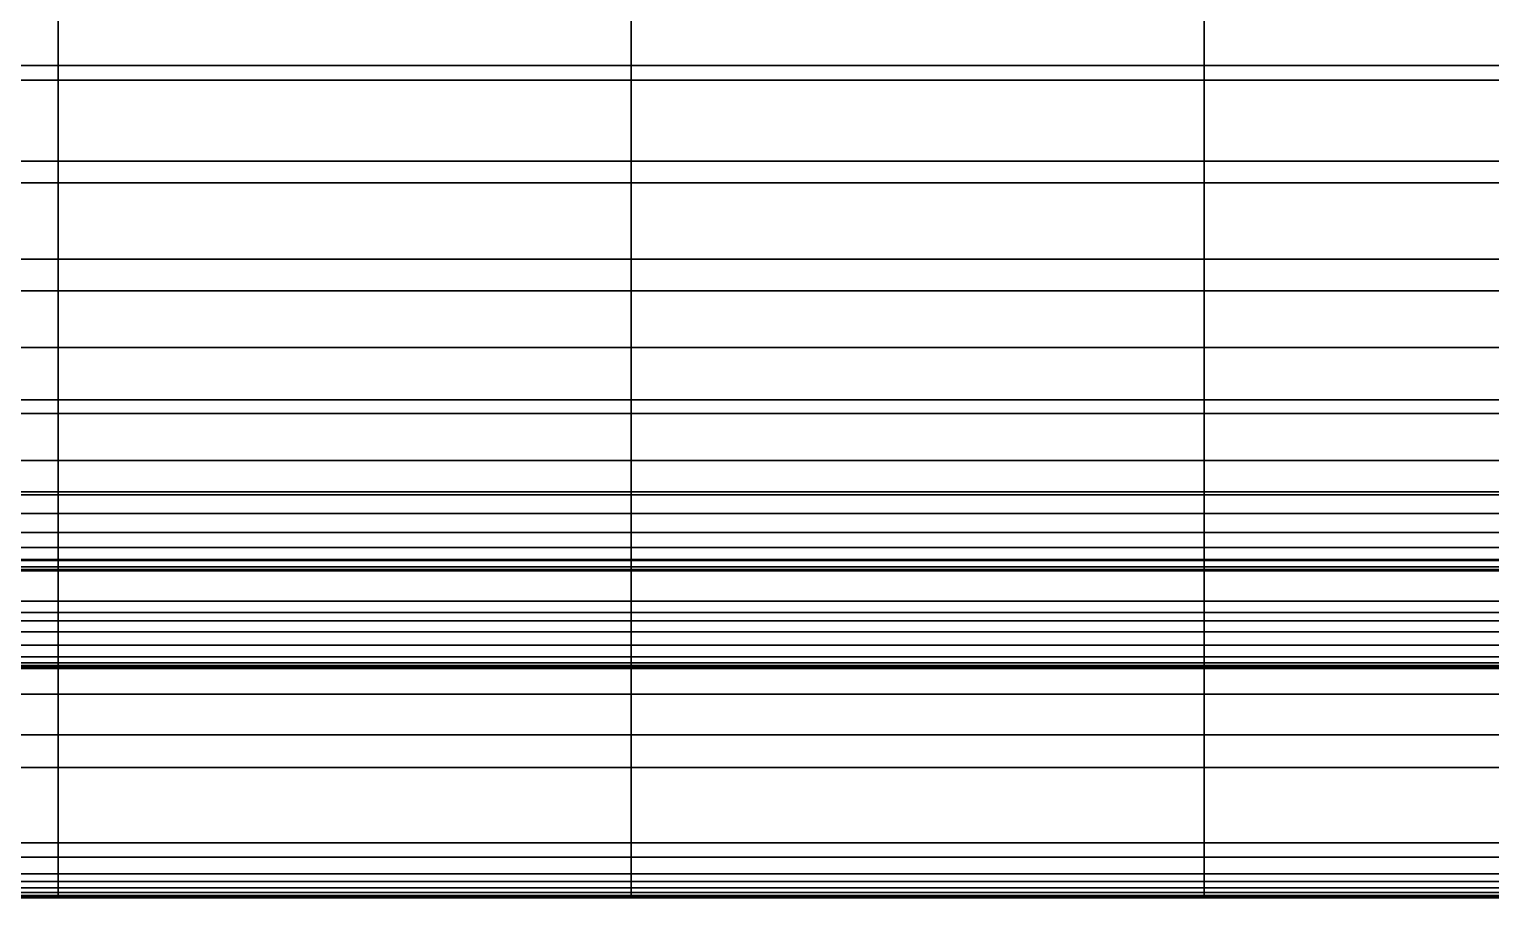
# Model space of a CAD drawing. Header units: inches. Extents: x -89 to 111, y 0 to 7.
# Drawn here: x 4.7 to 11, y 0 to 3.74 of the extents above; entities that cross this region are included whole.
import ezdxf

# ---------------------------------------------------------------- set-up
doc = ezdxf.new("R2010")
doc.units = ezdxf.units.IN
doc.header["$MEASUREMENT"] = 0

msp = doc.modelspace()

# ---------------------------------------------------------------- linework, layer by layer
for points in [[(4.8272, 3.5845, -1.7464), (2.358, 3.5845, -1.7464), (2.358, 3.9788, -1.6608), (4.8272, 3.9788, -1.6608)], [(7.2963, 3.5845, -1.7464), (4.8272, 3.5845, -1.7464), (4.8272, 3.9788, -1.6608), (7.2963, 3.9788, -1.6608)], [(9.7654, 3.5845, -1.7464), (7.2963, 3.5845, -1.7464), (7.2963, 3.9788, -1.6608), (9.7654, 3.9788, -1.6608)], [(12.2346, 3.5845, -1.7464), (9.7654, 3.5845, -1.7464), (9.7654, 3.9788, -1.6608), (12.2346, 3.9788, -1.6608)], [(4.8272, 3.9211, -0.8165), (2.358, 3.9211, -0.8165), (2.358, 3.521, -0.8966), (4.8272, 3.521, -0.8966)], [(7.2963, 3.9211, -0.8165), (4.8272, 3.9211, -0.8165), (4.8272, 3.521, -0.8966), (7.2963, 3.521, -0.8966)], [(9.7654, 3.9211, -0.8165), (7.2963, 3.9211, -0.8165), (7.2963, 3.521, -0.8966), (9.7654, 3.521, -0.8966)], [(12.2346, 3.9211, -0.8165), (9.7654, 3.9211, -0.8165), (9.7654, 3.521, -0.8966), (12.2346, 3.521, -0.8966)], [(4.8272, 3.1723, -1.809), (2.358, 3.1723, -1.809), (2.358, 3.5845, -1.7464), (4.8272, 3.5845, -1.7464)], [(7.2963, 3.1723, -1.809), (4.8272, 3.1723, -1.809), (4.8272, 3.5845, -1.7464), (7.2963, 3.5845, -1.7464)], [(9.7654, 3.1723, -1.809), (7.2963, 3.1723, -1.809), (7.2963, 3.5845, -1.7464), (9.7654, 3.5845, -1.7464)], [(12.2346, 3.1723, -1.809), (9.7654, 3.1723, -1.809), (9.7654, 3.5845, -1.7464), (12.2346, 3.5845, -1.7464)], [(4.8272, 3.521, -0.8966), (2.358, 3.521, -0.8966), (2.358, 3.0792, -0.9491), (4.8272, 3.0792, -0.9491)], [(7.2963, 3.521, -0.8966), (4.8272, 3.521, -0.8966), (4.8272, 3.0792, -0.9491), (7.2963, 3.0792, -0.9491)], [(9.7654, 3.521, -0.8966), (7.2963, 3.521, -0.8966), (7.2963, 3.0792, -0.9491), (9.7654, 3.0792, -0.9491)], [(12.2346, 3.521, -0.8966), (9.7654, 3.521, -0.8966), (9.7654, 3.0792, -0.9491), (12.2346, 3.0792, -0.9491)], [(4.8272, 2.7495, -1.8339), (2.358, 2.7495, -1.8339), (2.358, 3.1723, -1.809), (4.8272, 3.1723, -1.809)], [(7.2963, 2.7495, -1.8339), (4.8272, 2.7495, -1.8339), (4.8272, 3.1723, -1.809), (7.2963, 3.1723, -1.809)], [(9.7654, 2.7495, -1.8339), (7.2963, 2.7495, -1.8339), (7.2963, 3.1723, -1.809), (9.7654, 3.1723, -1.809)], [(12.2346, 2.7495, -1.8339), (9.7654, 2.7495, -1.8339), (9.7654, 3.1723, -1.809), (12.2346, 3.1723, -1.809)], [(4.8272, 3.0792, -0.9491), (2.358, 3.0792, -0.9491), (2.358, 2.6141, -0.9722), (4.8272, 2.6141, -0.9722)], [(7.2963, 3.0792, -0.9491), (4.8272, 3.0792, -0.9491), (4.8272, 2.6141, -0.9722), (7.2963, 2.6141, -0.9722)], [(9.7654, 3.0792, -0.9491), (7.2963, 3.0792, -0.9491), (7.2963, 2.6141, -0.9722), (9.7654, 2.6141, -0.9722)], [(12.2346, 3.0792, -0.9491), (9.7654, 3.0792, -0.9491), (9.7654, 2.6141, -0.9722), (12.2346, 2.6141, -0.9722)], [(4.8272, 2.3692, -1.8389), (2.358, 2.3692, -1.8389), (2.358, 2.7495, -1.8339), (4.8272, 2.7495, -1.8339)], [(7.2963, 2.3692, -1.8389), (4.8272, 2.3692, -1.8389), (4.8272, 2.7495, -1.8339), (7.2963, 2.7495, -1.8339)], [(9.7654, 2.3692, -1.8389), (7.2963, 2.3692, -1.8389), (7.2963, 2.7495, -1.8339), (9.7654, 2.7495, -1.8339)], [(12.2346, 2.3692, -1.8389), (9.7654, 2.3692, -1.8389), (9.7654, 2.7495, -1.8339), (12.2346, 2.7495, -1.8339)], [(4.8272, 2.6141, -0.9722), (2.358, 2.6141, -0.9722), (2.358, 2.1439, -0.9643), (4.8272, 2.1439, -0.9643)], [(7.2963, 2.6141, -0.9722), (4.8272, 2.6141, -0.9722), (4.8272, 2.1439, -0.9643), (7.2963, 2.1439, -0.9643)], [(9.7654, 2.6141, -0.9722), (7.2963, 2.6141, -0.9722), (7.2963, 2.1439, -0.9643), (9.7654, 2.1439, -0.9643)], [(12.2346, 2.6141, -0.9722), (9.7654, 2.6141, -0.9722), (9.7654, 2.1439, -0.9643), (12.2346, 2.1439, -0.9643)], [(4.8272, 2.0845, -1.8419), (2.358, 2.0845, -1.8419), (2.358, 2.3692, -1.8389), (4.8272, 2.3692, -1.8389)], [(7.2963, 2.0845, -1.8419), (4.8272, 2.0845, -1.8419), (4.8272, 2.3692, -1.8389), (7.2963, 2.3692, -1.8389)], [(9.7654, 2.0845, -1.8419), (7.2963, 2.0845, -1.8419), (7.2963, 2.3692, -1.8389), (9.7654, 2.3692, -1.8389)], [(12.2346, 2.0845, -1.8419), (9.7654, 2.0845, -1.8419), (9.7654, 2.3692, -1.8389), (12.2346, 2.3692, -1.8389)], [(4.8272, 2.1439, -0.9643), (2.358, 2.1439, -0.9643), (2.358, 1.7345, -0.9347), (4.8272, 1.7345, -0.9347)], [(7.2963, 2.1439, -0.9643), (4.8272, 2.1439, -0.9643), (4.8272, 1.7345, -0.9347), (7.2963, 1.7345, -0.9347)], [(9.7654, 2.1439, -0.9643), (7.2963, 2.1439, -0.9643), (7.2963, 1.7345, -0.9347), (9.7654, 1.7345, -0.9347)], [(12.2346, 2.1439, -0.9643), (9.7654, 2.1439, -0.9643), (9.7654, 1.7345, -0.9347), (12.2346, 1.7345, -0.9347)], [(4.8272, 1.8817, -1.849), (2.358, 1.8817, -1.849), (2.358, 2.0845, -1.8419), (4.8272, 2.0845, -1.8419)], [(7.2963, 1.8817, -1.849), (4.8272, 1.8817, -1.849), (4.8272, 2.0845, -1.8419), (7.2963, 2.0845, -1.8419)], [(9.7654, 1.8817, -1.849), (7.2963, 1.8817, -1.849), (7.2963, 2.0845, -1.8419), (9.7654, 2.0845, -1.8419)], [(12.2346, 1.8817, -1.849), (9.7654, 1.8817, -1.849), (9.7654, 2.0845, -1.8419), (12.2346, 2.0845, -1.8419)], [(4.8272, 1.7471, -1.8662), (2.358, 1.7471, -1.8662), (2.358, 1.8817, -1.849), (4.8272, 1.8817, -1.849)], [(7.2963, 1.7471, -1.8662), (4.8272, 1.7471, -1.8662), (4.8272, 1.8817, -1.849), (7.2963, 1.8817, -1.849)], [(9.7654, 1.7471, -1.8662), (7.2963, 1.7471, -1.8662), (7.2963, 1.8817, -1.849), (9.7654, 1.8817, -1.849)], [(12.2346, 1.7471, -1.8662), (9.7654, 1.7471, -1.8662), (9.7654, 1.8817, -1.849), (12.2346, 1.8817, -1.849)], [(4.8272, 1.6533, -1.9027), (2.358, 1.6533, -1.9027), (2.358, 1.7471, -1.8662), (4.8272, 1.7471, -1.8662)], [(4.8272, 1.7345, -0.9347), (2.358, 1.7345, -0.9347), (2.358, 1.4518, -0.8929), (4.8272, 1.4518, -0.8929)], [(7.2963, 1.6533, -1.9027), (4.8272, 1.6533, -1.9027), (4.8272, 1.7471, -1.8662), (7.2963, 1.7471, -1.8662)], [(7.2963, 1.7345, -0.9347), (4.8272, 1.7345, -0.9347), (4.8272, 1.4518, -0.8929), (7.2963, 1.4518, -0.8929)], [(9.7654, 1.6533, -1.9027), (7.2963, 1.6533, -1.9027), (7.2963, 1.7471, -1.8662), (9.7654, 1.7471, -1.8662)], [(9.7654, 1.7345, -0.9347), (7.2963, 1.7345, -0.9347), (7.2963, 1.4518, -0.8929), (9.7654, 1.4518, -0.8929)], [(12.2346, 1.6533, -1.9027), (9.7654, 1.6533, -1.9027), (9.7654, 1.7471, -1.8662), (12.2346, 1.7471, -1.8662)], [(12.2346, 1.7345, -0.9347), (9.7654, 1.7345, -0.9347), (9.7654, 1.4518, -0.8929), (12.2346, 1.4518, -0.8929)], [(4.8272, 1.5728, -1.9678), (2.358, 1.5728, -1.9678), (2.358, 1.6533, -1.9027), (4.8272, 1.6533, -1.9027)], [(7.2963, 1.5728, -1.9678), (4.8272, 1.5728, -1.9678), (4.8272, 1.6533, -1.9027), (7.2963, 1.6533, -1.9027)], [(9.7654, 1.5728, -1.9678), (7.2963, 1.5728, -1.9678), (7.2963, 1.6533, -1.9027), (9.7654, 1.6533, -1.9027)], [(12.2346, 1.5728, -1.9678), (9.7654, 1.5728, -1.9678), (9.7654, 1.6533, -1.9027), (12.2346, 1.6533, -1.9027)], [(4.8272, 1.5068, -2.046), (2.358, 1.5068, -2.046), (2.358, 1.5728, -1.9678), (4.8272, 1.5728, -1.9678)], [(7.2963, 1.5068, -2.046), (4.8272, 1.5068, -2.046), (4.8272, 1.5728, -1.9678), (7.2963, 1.5728, -1.9678)], [(9.7654, 1.5068, -2.046), (7.2963, 1.5068, -2.046), (7.2963, 1.5728, -1.9678), (9.7654, 1.5728, -1.9678)], [(12.2346, 1.5068, -2.046), (9.7654, 1.5068, -2.046), (9.7654, 1.5728, -1.9678), (12.2346, 1.5728, -1.9678)], [(4.8272, 1.4563, -2.122), (2.358, 1.4563, -2.122), (2.358, 1.5068, -2.046), (4.8272, 1.5068, -2.046)], [(4.8272, 1.4241, -2.1787), (2.358, 1.4241, -2.1787), (2.358, 1.4563, -2.122), (4.8272, 1.4563, -2.122)], [(4.8272, 1.4518, -0.8929), (2.358, 1.4518, -0.8929), (2.358, 1.2769, -0.8555), (4.8272, 1.2769, -0.8555)], [(7.2963, 1.4563, -2.122), (4.8272, 1.4563, -2.122), (4.8272, 1.5068, -2.046), (7.2963, 1.5068, -2.046)], [(7.2963, 1.4241, -2.1787), (4.8272, 1.4241, -2.1787), (4.8272, 1.4563, -2.122), (7.2963, 1.4563, -2.122)], [(7.2963, 1.4518, -0.8929), (4.8272, 1.4518, -0.8929), (4.8272, 1.2769, -0.8555), (7.2963, 1.2769, -0.8555)], [(9.7654, 1.4563, -2.122), (7.2963, 1.4563, -2.122), (7.2963, 1.5068, -2.046), (9.7654, 1.5068, -2.046)], [(9.7654, 1.4241, -2.1787), (7.2963, 1.4241, -2.1787), (7.2963, 1.4563, -2.122), (9.7654, 1.4563, -2.122)], [(9.7654, 1.4518, -0.8929), (7.2963, 1.4518, -0.8929), (7.2963, 1.2769, -0.8555), (9.7654, 1.2769, -0.8555)], [(12.2346, 1.4563, -2.122), (9.7654, 1.4563, -2.122), (9.7654, 1.5068, -2.046), (12.2346, 1.5068, -2.046)], [(12.2346, 1.4241, -2.1787), (9.7654, 1.4241, -2.1787), (9.7654, 1.4563, -2.122), (12.2346, 1.4563, -2.122)], [(12.2346, 1.4518, -0.8929), (9.7654, 1.4518, -0.8929), (9.7654, 1.2769, -0.8555), (12.2346, 1.2769, -0.8555)], [(4.8272, 1.4127, -2.1988), (2.358, 1.4127, -2.1988), (2.358, 1.4241, -2.1787), (4.8272, 1.4241, -2.1787)], [(4.8272, 1.4107, -2.2002), (2.358, 1.4107, -2.2002), (2.358, 1.4127, -2.1988), (4.8272, 1.4127, -2.1988)], [(4.8272, 1.4068, -2.2007), (2.358, 1.4068, -2.2007), (2.358, 1.4107, -2.2002), (4.8272, 1.4107, -2.2002)], [(4.8272, 1.2276, -2.2013), (2.358, 1.2276, -2.2013), (2.358, 1.4068, -2.2007), (4.8272, 1.4068, -2.2007)], [(7.2963, 1.4127, -2.1988), (4.8272, 1.4127, -2.1988), (4.8272, 1.4241, -2.1787), (7.2963, 1.4241, -2.1787)], [(7.2963, 1.4107, -2.2002), (4.8272, 1.4107, -2.2002), (4.8272, 1.4127, -2.1988), (7.2963, 1.4127, -2.1988)], [(7.2963, 1.4068, -2.2007), (4.8272, 1.4068, -2.2007), (4.8272, 1.4107, -2.2002), (7.2963, 1.4107, -2.2002)], [(7.2963, 1.2276, -2.2013), (4.8272, 1.2276, -2.2013), (4.8272, 1.4068, -2.2007), (7.2963, 1.4068, -2.2007)], [(9.7654, 1.4127, -2.1988), (7.2963, 1.4127, -2.1988), (7.2963, 1.4241, -2.1787), (9.7654, 1.4241, -2.1787)], [(9.7654, 1.4107, -2.2002), (7.2963, 1.4107, -2.2002), (7.2963, 1.4127, -2.1988), (9.7654, 1.4127, -2.1988)], [(9.7654, 1.4068, -2.2007), (7.2963, 1.4068, -2.2007), (7.2963, 1.4107, -2.2002), (9.7654, 1.4107, -2.2002)], [(9.7654, 1.2276, -2.2013), (7.2963, 1.2276, -2.2013), (7.2963, 1.4068, -2.2007), (9.7654, 1.4068, -2.2007)], [(12.2346, 1.4127, -2.1988), (9.7654, 1.4127, -2.1988), (9.7654, 1.4241, -2.1787), (12.2346, 1.4241, -2.1787)], [(12.2346, 1.4107, -2.2002), (9.7654, 1.4107, -2.2002), (9.7654, 1.4127, -2.1988), (12.2346, 1.4127, -2.1988)], [(12.2346, 1.4068, -2.2007), (9.7654, 1.4068, -2.2007), (9.7654, 1.4107, -2.2002), (12.2346, 1.4107, -2.2002)], [(12.2346, 1.2276, -2.2013), (9.7654, 1.2276, -2.2013), (9.7654, 1.4068, -2.2007), (12.2346, 1.4068, -2.2007)], [(4.8272, 1.2769, -0.8555), (2.358, 1.2769, -0.8555), (2.358, 1.191, -0.8393), (4.8272, 1.191, -0.8393)], [(7.2963, 1.2769, -0.8555), (4.8272, 1.2769, -0.8555), (4.8272, 1.191, -0.8393), (7.2963, 1.191, -0.8393)], [(9.7654, 1.2769, -0.8555), (7.2963, 1.2769, -0.8555), (7.2963, 1.191, -0.8393), (9.7654, 1.191, -0.8393)], [(12.2346, 1.2769, -0.8555), (9.7654, 1.2769, -0.8555), (9.7654, 1.191, -0.8393), (12.2346, 1.191, -0.8393)], [(4.8272, 0.6999, -2.203), (2.358, 0.6999, -2.203), (2.358, 1.2276, -2.2013), (4.8272, 1.2276, -2.2013)], [(7.2963, 0.6999, -2.203), (4.8272, 0.6999, -2.203), (4.8272, 1.2276, -2.2013), (7.2963, 1.2276, -2.2013)], [(9.7654, 0.6999, -2.203), (7.2963, 0.6999, -2.203), (7.2963, 1.2276, -2.2013), (9.7654, 1.2276, -2.2013)], [(12.2346, 0.6999, -2.203), (9.7654, 0.6999, -2.203), (9.7654, 1.2276, -2.2013), (12.2346, 1.2276, -2.2013)], [(4.8272, 1.191, -0.8393), (2.358, 1.191, -0.8393), (2.358, 1.1443, -0.8407), (4.8272, 1.1443, -0.8407)], [(4.8272, 1.1443, -0.8407), (2.358, 1.1443, -0.8407), (2.358, 1.087, -0.8565), (4.8272, 1.087, -0.8565)], [(7.2963, 1.191, -0.8393), (4.8272, 1.191, -0.8393), (4.8272, 1.1443, -0.8407), (7.2963, 1.1443, -0.8407)], [(7.2963, 1.1443, -0.8407), (4.8272, 1.1443, -0.8407), (4.8272, 1.087, -0.8565), (7.2963, 1.087, -0.8565)], [(9.7654, 1.191, -0.8393), (7.2963, 1.191, -0.8393), (7.2963, 1.1443, -0.8407), (9.7654, 1.1443, -0.8407)], [(9.7654, 1.1443, -0.8407), (7.2963, 1.1443, -0.8407), (7.2963, 1.087, -0.8565), (9.7654, 1.087, -0.8565)], [(12.2346, 1.191, -0.8393), (9.7654, 1.191, -0.8393), (9.7654, 1.1443, -0.8407), (12.2346, 1.1443, -0.8407)], [(12.2346, 1.1443, -0.8407), (9.7654, 1.1443, -0.8407), (9.7654, 1.087, -0.8565), (12.2346, 1.087, -0.8565)], [(4.8272, 1.087, -0.8565), (2.358, 1.087, -0.8565), (2.358, 1.0366, -0.8876), (4.8272, 1.0366, -0.8876)], [(7.2963, 1.087, -0.8565), (4.8272, 1.087, -0.8565), (4.8272, 1.0366, -0.8876), (7.2963, 1.0366, -0.8876)], [(9.7654, 1.087, -0.8565), (7.2963, 1.087, -0.8565), (7.2963, 1.0366, -0.8876), (9.7654, 1.0366, -0.8876)], [(12.2346, 1.087, -0.8565), (9.7654, 1.087, -0.8565), (9.7654, 1.0366, -0.8876), (12.2346, 1.0366, -0.8876)], [(4.8272, 1.0366, -0.8876), (2.358, 1.0366, -0.8876), (2.358, 1.0105, -0.9353), (4.8272, 1.0105, -0.9353)], [(4.8272, 1.0105, -0.9353), (2.358, 1.0105, -0.9353), (2.358, 0.9995, -0.9848), (4.8272, 0.9995, -0.9848)], [(7.2963, 1.0366, -0.8876), (4.8272, 1.0366, -0.8876), (4.8272, 1.0105, -0.9353), (7.2963, 1.0105, -0.9353)], [(7.2963, 1.0105, -0.9353), (4.8272, 1.0105, -0.9353), (4.8272, 0.9995, -0.9848), (7.2963, 0.9995, -0.9848)], [(9.7654, 1.0366, -0.8876), (7.2963, 1.0366, -0.8876), (7.2963, 1.0105, -0.9353), (9.7654, 1.0105, -0.9353)], [(9.7654, 1.0105, -0.9353), (7.2963, 1.0105, -0.9353), (7.2963, 0.9995, -0.9848), (9.7654, 0.9995, -0.9848)], [(12.2346, 1.0366, -0.8876), (9.7654, 1.0366, -0.8876), (9.7654, 1.0105, -0.9353), (12.2346, 1.0105, -0.9353)], [(12.2346, 1.0105, -0.9353), (9.7654, 1.0105, -0.9353), (9.7654, 0.9995, -0.9848), (12.2346, 0.9995, -0.9848)], [(4.8272, 0.9995, -0.9848), (2.358, 0.9995, -0.9848), (2.358, 0.9948, -1.0217), (4.8272, 0.9948, -1.0217)], [(4.8272, 0.9948, -1.0217), (2.358, 0.9948, -1.0217), (2.358, 0.9936, -1.0456), (4.8272, 0.9936, -1.0456)], [(4.8272, 0.9936, -1.0456), (2.358, 0.9936, -1.0456), (2.358, 0.9932, -1.0566), (4.8272, 0.9932, -1.0566)], [(4.8272, 0.9932, -1.0566), (2.358, 0.9932, -1.0566), (2.358, 0.9915, -1.0601), (4.8272, 0.9915, -1.0601)], [(4.8272, 0.9915, -1.0601), (2.358, 0.9915, -1.0601), (2.358, 0.986, -1.0612), (4.8272, 0.986, -1.0612)], [(4.8272, 0.986, -1.0612), (2.358, 0.986, -1.0612), (2.358, 0.8755, -1.0612), (4.8272, 0.8755, -1.0612)], [(7.2963, 0.9995, -0.9848), (4.8272, 0.9995, -0.9848), (4.8272, 0.9948, -1.0217), (7.2963, 0.9948, -1.0217)], [(7.2963, 0.9948, -1.0217), (4.8272, 0.9948, -1.0217), (4.8272, 0.9936, -1.0456), (7.2963, 0.9936, -1.0456)], [(7.2963, 0.9936, -1.0456), (4.8272, 0.9936, -1.0456), (4.8272, 0.9932, -1.0566), (7.2963, 0.9932, -1.0566)], [(7.2963, 0.9932, -1.0566), (4.8272, 0.9932, -1.0566), (4.8272, 0.9915, -1.0601), (7.2963, 0.9915, -1.0601)], [(7.2963, 0.9915, -1.0601), (4.8272, 0.9915, -1.0601), (4.8272, 0.986, -1.0612), (7.2963, 0.986, -1.0612)], [(7.2963, 0.986, -1.0612), (4.8272, 0.986, -1.0612), (4.8272, 0.8755, -1.0612), (7.2963, 0.8755, -1.0612)], [(9.7654, 0.9995, -0.9848), (7.2963, 0.9995, -0.9848), (7.2963, 0.9948, -1.0217), (9.7654, 0.9948, -1.0217)], [(9.7654, 0.9948, -1.0217), (7.2963, 0.9948, -1.0217), (7.2963, 0.9936, -1.0456), (9.7654, 0.9936, -1.0456)], [(9.7654, 0.9936, -1.0456), (7.2963, 0.9936, -1.0456), (7.2963, 0.9932, -1.0566), (9.7654, 0.9932, -1.0566)], [(9.7654, 0.9932, -1.0566), (7.2963, 0.9932, -1.0566), (7.2963, 0.9915, -1.0601), (9.7654, 0.9915, -1.0601)], [(9.7654, 0.9915, -1.0601), (7.2963, 0.9915, -1.0601), (7.2963, 0.986, -1.0612), (9.7654, 0.986, -1.0612)], [(9.7654, 0.986, -1.0612), (7.2963, 0.986, -1.0612), (7.2963, 0.8755, -1.0612), (9.7654, 0.8755, -1.0612)], [(12.2346, 0.9995, -0.9848), (9.7654, 0.9995, -0.9848), (9.7654, 0.9948, -1.0217), (12.2346, 0.9948, -1.0217)], [(12.2346, 0.9948, -1.0217), (9.7654, 0.9948, -1.0217), (9.7654, 0.9936, -1.0456), (12.2346, 0.9936, -1.0456)], [(12.2346, 0.9936, -1.0456), (9.7654, 0.9936, -1.0456), (9.7654, 0.9932, -1.0566), (12.2346, 0.9932, -1.0566)], [(12.2346, 0.9932, -1.0566), (9.7654, 0.9932, -1.0566), (9.7654, 0.9915, -1.0601), (12.2346, 0.9915, -1.0601)], [(12.2346, 0.9915, -1.0601), (9.7654, 0.9915, -1.0601), (9.7654, 0.986, -1.0612), (12.2346, 0.986, -1.0612)], [(12.2346, 0.986, -1.0612), (9.7654, 0.986, -1.0612), (9.7654, 0.8755, -1.0612), (12.2346, 0.8755, -1.0612)], [(4.8272, 0.8755, -1.0612), (2.358, 0.8755, -1.0612), (2.358, 0.5587, -1.0612), (4.8272, 0.5587, -1.0612)], [(7.2963, 0.8755, -1.0612), (4.8272, 0.8755, -1.0612), (4.8272, 0.5587, -1.0612), (7.2963, 0.5587, -1.0612)], [(9.7654, 0.8755, -1.0612), (7.2963, 0.8755, -1.0612), (7.2963, 0.5587, -1.0612), (9.7654, 0.5587, -1.0612)], [(12.2346, 0.8755, -1.0612), (9.7654, 0.8755, -1.0612), (9.7654, 0.5587, -1.0612), (12.2346, 0.5587, -1.0612)], [(4.8272, 0.1734, -2.2047), (2.358, 0.1734, -2.2047), (2.358, 0.6999, -2.203), (4.8272, 0.6999, -2.203)], [(7.2963, 0.1734, -2.2047), (4.8272, 0.1734, -2.2047), (4.8272, 0.6999, -2.203), (7.2963, 0.6999, -2.203)], [(9.7654, 0.1734, -2.2047), (7.2963, 0.1734, -2.2047), (7.2963, 0.6999, -2.203), (9.7654, 0.6999, -2.203)], [(12.2346, 0.1734, -2.2047), (9.7654, 0.1734, -2.2047), (9.7654, 0.6999, -2.203), (12.2346, 0.6999, -2.203)], [(4.8272, 0.5587, -1.0612), (2.358, 0.5587, -1.0612), (2.358, 0.2346, -1.067), (4.8272, 0.2346, -1.067)], [(7.2963, 0.5587, -1.0612), (4.8272, 0.5587, -1.0612), (4.8272, 0.2346, -1.067), (7.2963, 0.2346, -1.067)], [(9.7654, 0.5587, -1.0612), (7.2963, 0.5587, -1.0612), (7.2963, 0.2346, -1.067), (9.7654, 0.2346, -1.067)], [(12.2346, 0.5587, -1.0612), (9.7654, 0.5587, -1.0612), (9.7654, 0.2346, -1.067), (12.2346, 0.2346, -1.067)], [(4.8272, 0.2346, -1.067), (2.358, 0.2346, -1.067), (2.358, 0.1017, -1.0845), (4.8272, 0.1017, -1.0845)], [(7.2963, 0.2346, -1.067), (4.8272, 0.2346, -1.067), (4.8272, 0.1017, -1.0845), (7.2963, 0.1017, -1.0845)], [(9.7654, 0.2346, -1.067), (7.2963, 0.2346, -1.067), (7.2963, 0.1017, -1.0845), (9.7654, 0.1017, -1.0845)], [(12.2346, 0.2346, -1.067), (9.7654, 0.2346, -1.067), (9.7654, 0.1017, -1.0845), (12.2346, 0.1017, -1.0845)], [(4.8272, -0.0021, -2.2055), (2.358, -0.0021, -2.2055), (2.358, 0.1734, -2.2047), (4.8272, 0.1734, -2.2047)], [(7.2963, -0.0021, -2.2055), (4.8272, -0.0021, -2.2055), (4.8272, 0.1734, -2.2047), (7.2963, 0.1734, -2.2047)], [(9.7654, -0.0021, -2.2055), (7.2963, -0.0021, -2.2055), (7.2963, 0.1734, -2.2047), (9.7654, 0.1734, -2.2047)], [(12.2346, -0.0021, -2.2055), (9.7654, -0.0021, -2.2055), (9.7654, 0.1734, -2.2047), (12.2346, 0.1734, -2.2047)], [(4.8272, 0.1017, -1.0845), (2.358, 0.1017, -1.0845), (2.358, 0.0679, -1.1115), (4.8272, 0.0679, -1.1115)], [(4.8272, 0.0679, -1.1115), (2.358, 0.0679, -1.1115), (2.358, 0.0406, -1.1459), (4.8272, 0.0406, -1.1459)], [(7.2963, 0.1017, -1.0845), (4.8272, 0.1017, -1.0845), (4.8272, 0.0679, -1.1115), (7.2963, 0.0679, -1.1115)], [(7.2963, 0.0679, -1.1115), (4.8272, 0.0679, -1.1115), (4.8272, 0.0406, -1.1459), (7.2963, 0.0406, -1.1459)], [(9.7654, 0.1017, -1.0845), (7.2963, 0.1017, -1.0845), (7.2963, 0.0679, -1.1115), (9.7654, 0.0679, -1.1115)], [(9.7654, 0.0679, -1.1115), (7.2963, 0.0679, -1.1115), (7.2963, 0.0406, -1.1459), (9.7654, 0.0406, -1.1459)], [(12.2346, 0.1017, -1.0845), (9.7654, 0.1017, -1.0845), (9.7654, 0.0679, -1.1115), (12.2346, 0.0679, -1.1115)], [(12.2346, 0.0679, -1.1115), (9.7654, 0.0679, -1.1115), (9.7654, 0.0406, -1.1459), (12.2346, 0.0406, -1.1459)], [(4.8272, 0.0406, -1.1459), (2.358, 0.0406, -1.1459), (2.358, 0.0202, -1.1966), (4.8272, 0.0202, -1.1966)], [(4.8272, 0.0202, -1.1966), (2.358, 0.0202, -1.1966), (2.358, 0.0072, -1.2728), (4.8272, 0.0072, -1.2728)], [(4.8272, 0.0072, -1.2728), (2.358, 0.0072, -1.2728), (2.358, 0.0002, -1.444), (4.8272, 0.0002, -1.444)], [(4.8272, 0.0002, -1.444), (2.358, 0.0002, -1.444), (2.358, -0.0021, -1.7793), (4.8272, -0.0021, -1.7793)], [(7.2963, 0.0406, -1.1459), (4.8272, 0.0406, -1.1459), (4.8272, 0.0202, -1.1966), (7.2963, 0.0202, -1.1966)], [(7.2963, 0.0202, -1.1966), (4.8272, 0.0202, -1.1966), (4.8272, 0.0072, -1.2728), (7.2963, 0.0072, -1.2728)], [(7.2963, 0.0072, -1.2728), (4.8272, 0.0072, -1.2728), (4.8272, 0.0002, -1.444), (7.2963, 0.0002, -1.444)], [(7.2963, 0.0002, -1.444), (4.8272, 0.0002, -1.444), (4.8272, -0.0021, -1.7793), (7.2963, -0.0021, -1.7793)], [(9.7654, 0.0406, -1.1459), (7.2963, 0.0406, -1.1459), (7.2963, 0.0202, -1.1966), (9.7654, 0.0202, -1.1966)], [(9.7654, 0.0202, -1.1966), (7.2963, 0.0202, -1.1966), (7.2963, 0.0072, -1.2728), (9.7654, 0.0072, -1.2728)], [(9.7654, 0.0072, -1.2728), (7.2963, 0.0072, -1.2728), (7.2963, 0.0002, -1.444), (9.7654, 0.0002, -1.444)], [(9.7654, 0.0002, -1.444), (7.2963, 0.0002, -1.444), (7.2963, -0.0021, -1.7793), (9.7654, -0.0021, -1.7793)], [(12.2346, 0.0406, -1.1459), (9.7654, 0.0406, -1.1459), (9.7654, 0.0202, -1.1966), (12.2346, 0.0202, -1.1966)], [(12.2346, 0.0202, -1.1966), (9.7654, 0.0202, -1.1966), (9.7654, 0.0072, -1.2728), (12.2346, 0.0072, -1.2728)], [(12.2346, 0.0072, -1.2728), (9.7654, 0.0072, -1.2728), (9.7654, 0.0002, -1.444), (12.2346, 0.0002, -1.444)], [(12.2346, 0.0002, -1.444), (9.7654, 0.0002, -1.444), (9.7654, -0.0021, -1.7793), (12.2346, -0.0021, -1.7793)], [(4.8272, -0.0021, -1.7793), (2.358, -0.0021, -1.7793), (2.358, -0.0021, -2.0935), (4.8272, -0.0021, -2.0935)], [(4.8272, -0.0021, -2.0935), (2.358, -0.0021, -2.0935), (2.358, -0.0021, -2.2013), (4.8272, -0.0021, -2.2013)], [(4.8272, -0.0021, -2.2013), (2.358, -0.0021, -2.2013), (2.358, -0.0021, -2.2047), (4.8272, -0.0021, -2.2047)], [(4.8272, -0.0021, -2.2047), (2.358, -0.0021, -2.2047), (2.358, -0.0021, -2.2055), (4.8272, -0.0021, -2.2055)], [(7.2963, -0.0021, -1.7793), (4.8272, -0.0021, -1.7793), (4.8272, -0.0021, -2.0935), (7.2963, -0.0021, -2.0935)], [(7.2963, -0.0021, -2.0935), (4.8272, -0.0021, -2.0935), (4.8272, -0.0021, -2.2013), (7.2963, -0.0021, -2.2013)], [(7.2963, -0.0021, -2.2013), (4.8272, -0.0021, -2.2013), (4.8272, -0.0021, -2.2047), (7.2963, -0.0021, -2.2047)], [(7.2963, -0.0021, -2.2047), (4.8272, -0.0021, -2.2047), (4.8272, -0.0021, -2.2055), (7.2963, -0.0021, -2.2055)], [(9.7654, -0.0021, -1.7793), (7.2963, -0.0021, -1.7793), (7.2963, -0.0021, -2.0935), (9.7654, -0.0021, -2.0935)], [(9.7654, -0.0021, -2.0935), (7.2963, -0.0021, -2.0935), (7.2963, -0.0021, -2.2013), (9.7654, -0.0021, -2.2013)], [(9.7654, -0.0021, -2.2013), (7.2963, -0.0021, -2.2013), (7.2963, -0.0021, -2.2047), (9.7654, -0.0021, -2.2047)], [(9.7654, -0.0021, -2.2047), (7.2963, -0.0021, -2.2047), (7.2963, -0.0021, -2.2055), (9.7654, -0.0021, -2.2055)], [(12.2346, -0.0021, -1.7793), (9.7654, -0.0021, -1.7793), (9.7654, -0.0021, -2.0935), (12.2346, -0.0021, -2.0935)], [(12.2346, -0.0021, -2.0935), (9.7654, -0.0021, -2.0935), (9.7654, -0.0021, -2.2013), (12.2346, -0.0021, -2.2013)], [(12.2346, -0.0021, -2.2013), (9.7654, -0.0021, -2.2013), (9.7654, -0.0021, -2.2047), (12.2346, -0.0021, -2.2047)], [(12.2346, -0.0021, -2.2047), (9.7654, -0.0021, -2.2047), (9.7654, -0.0021, -2.2055), (12.2346, -0.0021, -2.2055)]]:
    msp.add_3dface(points)

doc.saveas('drawing.dxf')
